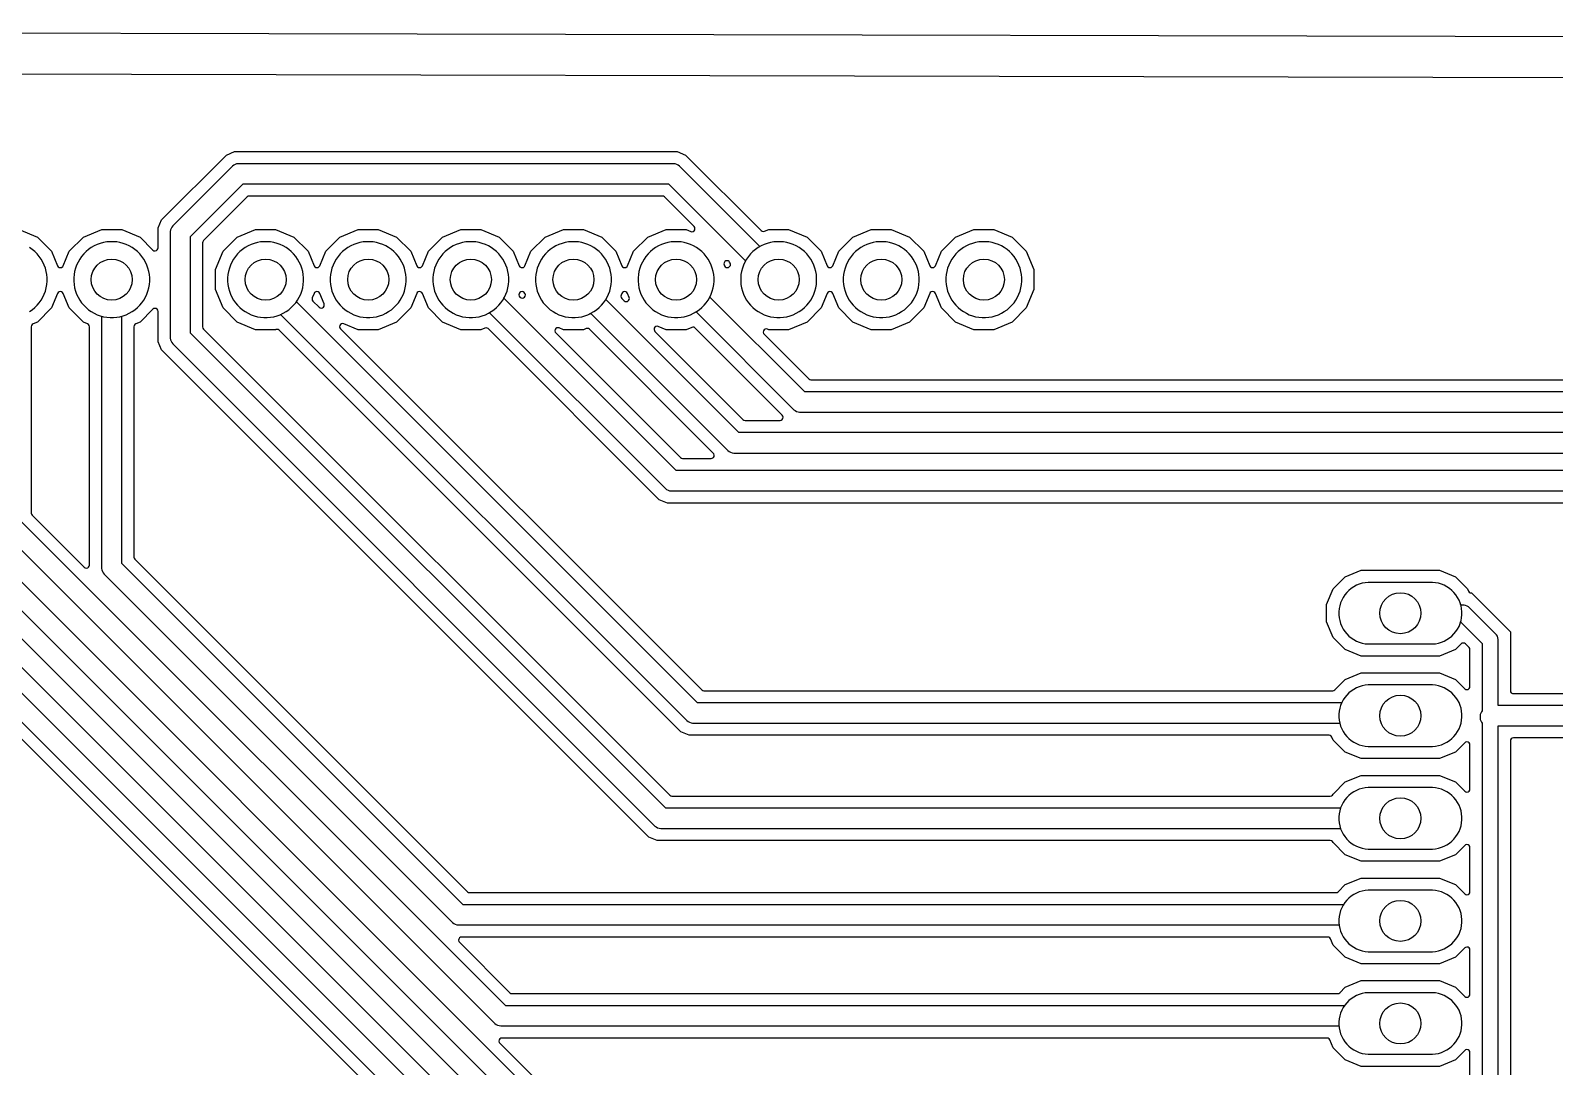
# Model space of a CAD drawing. Header units: millimetres. Extents: x 5.1 to 93.4, y 8.6 to 68.4.
# Drawn here: x 36.09 to 73.82, y 42.74 to 68.4 of the extents above; entities that cross this region are included whole.
import ezdxf

# ---------------------------------------------------------------- set-up
doc = ezdxf.new("R2010")
doc.units = ezdxf.units.MM

msp = doc.modelspace()

# ---------------------------------------------------------------- linework, layer by layer
at = {"layer": '16_copper'}
for points in [[(92.121, 9.614), (92.146, 9.632), (92.162, 9.657), (92.168, 9.684), (92.36, 67.11), (92.354, 67.14), (92.337, 67.165), (92.312, 67.181), (92.284, 67.186), (6.369, 67.382), (6.339, 67.376), (6.314, 67.358), (6.298, 67.333), (6.292, 67.306), (6.1, 9.88), (6.106, 9.85), (6.123, 9.825), (6.148, 9.809), (6.176, 9.804), (92.091, 9.608)], [(41.191, 65.094), (41.154, 65.082), (41.119, 65.064), (41.087, 65.041), (39.609, 63.563), (39.586, 63.531), (39.568, 63.496), (39.556, 63.459), (39.55, 63.42), (39.55, 60.78), (39.556, 60.741), (39.568, 60.704), (39.586, 60.669), (39.609, 60.637), (51.547, 48.699), (51.579, 48.676), (51.614, 48.658), (51.651, 48.646), (51.69, 48.64), (68.518, 48.64), (68.52, 48.633), (68.548, 48.564), (68.584, 48.498), (68.625, 48.436), (68.673, 48.378), (68.726, 48.325), (68.784, 48.277), (68.846, 48.236), (68.912, 48.2), (68.981, 48.172), (69.053, 48.15), (69.126, 48.135), (69.201, 48.128), (70.799, 48.128), (70.874, 48.135), (70.947, 48.15), (71.019, 48.172), (71.088, 48.2), (71.154, 48.236), (71.216, 48.277), (71.274, 48.325), (71.327, 48.378), (71.375, 48.436), (71.416, 48.498), (71.452, 48.564), (71.48, 48.633), (71.502, 48.705), (71.517, 48.778), (71.524, 48.853), (71.524, 48.927), (71.517, 49.002), (71.502, 49.075), (71.48, 49.147), (71.452, 49.216), (71.416, 49.282), (71.375, 49.344), (71.327, 49.402), (71.274, 49.455), (71.216, 49.503), (71.154, 49.544), (71.088, 49.58), (71.019, 49.608), (70.947, 49.63), (70.874, 49.645), (70.799, 49.652), (69.201, 49.652), (69.126, 49.645), (69.053, 49.63), (68.981, 49.608), (68.912, 49.58), (68.846, 49.544), (68.784, 49.503), (68.726, 49.455), (68.673, 49.402), (68.625, 49.344), (68.584, 49.282), (68.548, 49.216), (68.52, 49.147), (68.518, 49.14), (51.814, 49.14), (40.05, 60.904), (40.05, 63.296), (41.354, 64.6), (51.886, 64.6), (53.793, 62.694), (53.776, 62.664), (53.741, 62.59), (53.713, 62.513), (53.692, 62.434), (53.677, 62.353), (53.67, 62.271), (53.67, 62.189), (53.677, 62.107), (53.692, 62.026), (53.713, 61.947), (53.741, 61.87), (53.776, 61.796), (53.817, 61.725), (53.864, 61.657), (53.916, 61.594), (53.974, 61.536), (54.037, 61.484), (54.105, 61.437), (54.176, 61.396), (54.25, 61.361), (54.327, 61.333), (54.406, 61.312), (54.487, 61.297), (54.569, 61.29), (54.651, 61.29), (54.733, 61.297), (54.814, 61.312), (54.893, 61.333), (54.97, 61.361), (55.044, 61.396), (55.115, 61.437), (55.183, 61.484), (55.246, 61.536), (55.304, 61.594), (55.356, 61.657), (55.403, 61.725), (55.444, 61.796), (55.479, 61.87), (55.507, 61.947), (55.528, 62.026), (55.543, 62.107), (55.55, 62.189), (55.55, 62.271), (55.543, 62.353), (55.528, 62.434), (55.507, 62.513), (55.479, 62.59), (55.444, 62.664), (55.403, 62.735), (55.356, 62.803), (55.304, 62.866), (55.246, 62.924), (55.183, 62.976), (55.115, 63.023), (55.044, 63.064), (54.97, 63.099), (54.893, 63.127), (54.814, 63.148), (54.733, 63.163), (54.651, 63.17), (54.569, 63.17), (54.487, 63.163), (54.406, 63.148), (54.327, 63.127), (54.25, 63.099), (54.176, 63.064), (54.146, 63.047), (52.153, 65.041), (52.121, 65.064), (52.086, 65.082), (52.049, 65.094), (52.01, 65.1), (41.23, 65.1)], [(68.295, 49.446), (68.32, 49.463), (68.336, 49.487), (68.338, 49.492), (68.636, 49.79), (69.027, 49.952), (70.973, 49.952), (71.364, 49.79), (71.594, 49.56), (71.619, 49.543), (71.649, 49.538), (71.679, 49.544), (71.703, 49.562), (71.719, 49.588), (71.724, 49.614), (71.724, 50.706), (71.718, 50.736), (71.701, 50.761), (71.675, 50.777), (71.645, 50.782), (71.616, 50.775), (71.594, 50.76), (71.364, 50.53), (70.973, 50.368), (69.027, 50.368), (68.636, 50.53), (68.338, 50.828), (68.307, 50.903), (68.29, 50.928), (68.264, 50.945), (68.236, 50.95), (52.391, 50.95), (52.188, 51.034), (42.246, 60.976), (42.221, 60.993), (42.191, 60.999), (42.163, 60.993), (42.157, 60.99), (41.663, 60.99), (41.208, 61.179), (40.859, 61.528), (40.67, 61.983), (40.67, 62.477), (40.859, 62.932), (41.208, 63.281), (41.663, 63.47), (42.157, 63.47), (42.612, 63.281), (42.961, 62.932), (43.11, 62.574), (43.127, 62.549), (43.152, 62.532), (43.182, 62.527), (43.211, 62.533), (43.236, 62.551), (43.25, 62.574), (43.399, 62.932), (43.748, 63.281), (44.203, 63.47), (44.697, 63.47), (45.152, 63.281), (45.501, 62.932), (45.65, 62.574), (45.667, 62.549), (45.692, 62.532), (45.722, 62.527), (45.751, 62.533), (45.776, 62.551), (45.79, 62.574), (45.939, 62.932), (46.288, 63.281), (46.743, 63.47), (47.237, 63.47), (47.692, 63.281), (48.041, 62.932), (48.19, 62.574), (48.207, 62.549), (48.232, 62.532), (48.262, 62.527), (48.291, 62.533), (48.316, 62.551), (48.33, 62.574), (48.479, 62.932), (48.828, 63.281), (49.283, 63.47), (49.777, 63.47), (50.232, 63.281), (50.581, 62.932), (50.73, 62.574), (50.747, 62.549), (50.772, 62.532), (50.802, 62.527), (50.831, 62.533), (50.856, 62.551), (50.87, 62.574), (51.019, 62.932), (51.368, 63.281), (51.823, 63.47), (52.317, 63.47), (52.433, 63.421), (52.463, 63.416), (52.493, 63.422), (52.518, 63.439), (52.534, 63.465), (52.539, 63.495), (52.532, 63.524), (52.517, 63.546), (51.785, 64.278), (51.759, 64.294), (51.731, 64.3), (41.509, 64.3), (41.48, 64.294), (41.455, 64.278), (40.372, 63.195), (40.356, 63.169), (40.35, 63.141), (40.35, 61.059), (40.356, 61.03), (40.372, 61.005), (51.915, 49.462), (51.941, 49.446), (51.969, 49.44), (68.265, 49.44)], [(46.569, 46.286), (46.604, 46.268), (46.641, 46.256), (46.68, 46.25), (68.482, 46.25), (68.483, 46.238), (68.498, 46.165), (68.52, 46.093), (68.548, 46.024), (68.584, 45.958), (68.625, 45.896), (68.673, 45.838), (68.726, 45.785), (68.784, 45.737), (68.846, 45.696), (68.912, 45.66), (68.981, 45.632), (69.053, 45.61), (69.126, 45.595), (69.201, 45.588), (70.799, 45.588), (70.874, 45.595), (70.947, 45.61), (71.019, 45.632), (71.088, 45.66), (71.154, 45.696), (71.216, 45.737), (71.274, 45.785), (71.327, 45.838), (71.375, 45.896), (71.416, 45.958), (71.452, 46.024), (71.48, 46.093), (71.502, 46.165), (71.517, 46.238), (71.524, 46.313), (71.524, 46.387), (71.517, 46.462), (71.502, 46.535), (71.48, 46.607), (71.452, 46.676), (71.416, 46.742), (71.375, 46.804), (71.327, 46.862), (71.274, 46.915), (71.216, 46.963), (71.154, 47.004), (71.088, 47.04), (71.019, 47.068), (70.947, 47.09), (70.874, 47.105), (70.799, 47.112), (69.201, 47.112), (69.126, 47.105), (69.053, 47.09), (68.981, 47.068), (68.912, 47.04), (68.846, 47.004), (68.784, 46.963), (68.726, 46.915), (68.673, 46.862), (68.625, 46.804), (68.589, 46.75), (46.804, 46.75), (38.35, 55.204), (38.35, 61.324), (38.383, 61.333), (38.46, 61.361), (38.534, 61.396), (38.605, 61.437), (38.673, 61.484), (38.736, 61.536), (38.794, 61.594), (38.846, 61.657), (38.893, 61.725), (38.934, 61.796), (38.969, 61.87), (38.997, 61.947), (39.018, 62.026), (39.033, 62.107), (39.04, 62.189), (39.04, 62.271), (39.033, 62.353), (39.018, 62.434), (38.997, 62.513), (38.969, 62.59), (38.934, 62.664), (38.893, 62.735), (38.846, 62.803), (38.794, 62.866), (38.736, 62.924), (38.673, 62.976), (38.605, 63.023), (38.534, 63.064), (38.46, 63.099), (38.383, 63.127), (38.304, 63.148), (38.223, 63.163), (38.141, 63.17), (38.059, 63.17), (37.977, 63.163), (37.896, 63.148), (37.817, 63.127), (37.74, 63.099), (37.666, 63.064), (37.595, 63.023), (37.527, 62.976), (37.464, 62.924), (37.406, 62.866), (37.354, 62.803), (37.307, 62.735), (37.266, 62.664), (37.231, 62.59), (37.203, 62.513), (37.182, 62.434), (37.167, 62.353), (37.16, 62.271), (37.16, 62.189), (37.167, 62.107), (37.182, 62.026), (37.203, 61.947), (37.231, 61.87), (37.266, 61.796), (37.307, 61.725), (37.354, 61.657), (37.406, 61.594), (37.464, 61.536), (37.527, 61.484), (37.595, 61.437), (37.666, 61.396), (37.74, 61.361), (37.817, 61.333), (37.85, 61.324), (37.85, 55.08), (37.856, 55.041), (37.868, 55.004), (37.886, 54.969), (37.909, 54.937), (46.537, 46.309)], [(68.498, 51.245), (68.52, 51.173), (68.548, 51.104), (68.584, 51.038), (68.625, 50.976), (68.673, 50.918), (68.726, 50.865), (68.784, 50.817), (68.846, 50.776), (68.912, 50.74), (68.981, 50.712), (69.053, 50.69), (69.126, 50.675), (69.201, 50.668), (70.799, 50.668), (70.874, 50.675), (70.947, 50.69), (71.019, 50.712), (71.088, 50.74), (71.154, 50.776), (71.216, 50.817), (71.274, 50.865), (71.327, 50.918), (71.375, 50.976), (71.416, 51.038), (71.452, 51.104), (71.48, 51.173), (71.502, 51.245), (71.517, 51.318), (71.524, 51.393), (71.524, 51.467), (71.517, 51.542), (71.502, 51.615), (71.48, 51.687), (71.452, 51.756), (71.416, 51.822), (71.375, 51.884), (71.327, 51.942), (71.274, 51.995), (71.216, 52.043), (71.154, 52.084), (71.088, 52.12), (71.019, 52.148), (70.947, 52.17), (70.874, 52.185), (70.799, 52.192), (69.201, 52.192), (69.126, 52.185), (69.053, 52.17), (68.981, 52.148), (68.912, 52.12), (68.846, 52.084), (68.784, 52.043), (68.726, 51.995), (68.673, 51.942), (68.625, 51.884), (68.584, 51.822), (68.548, 51.756), (68.546, 51.75), (52.604, 51.75), (42.673, 61.681), (42.703, 61.725), (42.744, 61.796), (42.779, 61.87), (42.807, 61.947), (42.828, 62.026), (42.843, 62.107), (42.85, 62.189), (42.85, 62.271), (42.843, 62.353), (42.828, 62.434), (42.807, 62.513), (42.779, 62.59), (42.744, 62.664), (42.703, 62.735), (42.656, 62.803), (42.604, 62.866), (42.546, 62.924), (42.483, 62.976), (42.415, 63.023), (42.344, 63.064), (42.27, 63.099), (42.193, 63.127), (42.114, 63.148), (42.033, 63.163), (41.951, 63.17), (41.869, 63.17), (41.787, 63.163), (41.706, 63.148), (41.627, 63.127), (41.55, 63.099), (41.476, 63.064), (41.405, 63.023), (41.337, 62.976), (41.274, 62.924), (41.216, 62.866), (41.164, 62.803), (41.117, 62.735), (41.076, 62.664), (41.041, 62.59), (41.013, 62.513), (40.992, 62.434), (40.977, 62.353), (40.97, 62.271), (40.97, 62.189), (40.977, 62.107), (40.992, 62.026), (41.013, 61.947), (41.041, 61.87), (41.076, 61.796), (41.117, 61.725), (41.164, 61.657), (41.216, 61.594), (41.274, 61.536), (41.337, 61.484), (41.405, 61.437), (41.476, 61.396), (41.55, 61.361), (41.627, 61.333), (41.706, 61.312), (41.787, 61.297), (41.869, 61.29), (41.951, 61.29), (42.033, 61.297), (42.114, 61.312), (42.193, 61.333), (42.27, 61.361), (42.281, 61.366), (52.337, 51.309), (52.369, 51.286), (52.404, 51.268), (52.441, 51.256), (52.48, 51.25), (68.497, 51.25)], [(44.573, 61.297), (44.654, 61.312), (44.733, 61.333), (44.81, 61.361), (44.884, 61.396), (44.955, 61.437), (45.023, 61.484), (45.086, 61.536), (45.144, 61.594), (45.196, 61.657), (45.243, 61.725), (45.284, 61.796), (45.319, 61.87), (45.347, 61.947), (45.368, 62.026), (45.383, 62.107), (45.39, 62.189), (45.39, 62.271), (45.383, 62.353), (45.368, 62.434), (45.347, 62.513), (45.319, 62.59), (45.284, 62.664), (45.243, 62.735), (45.196, 62.803), (45.144, 62.866), (45.086, 62.924), (45.023, 62.976), (44.955, 63.023), (44.884, 63.064), (44.81, 63.099), (44.733, 63.127), (44.654, 63.148), (44.573, 63.163), (44.491, 63.17), (44.409, 63.17), (44.327, 63.163), (44.246, 63.148), (44.167, 63.127), (44.09, 63.099), (44.016, 63.064), (43.945, 63.023), (43.877, 62.976), (43.814, 62.924), (43.756, 62.866), (43.704, 62.803), (43.657, 62.735), (43.616, 62.664), (43.581, 62.59), (43.553, 62.513), (43.532, 62.434), (43.517, 62.353), (43.51, 62.271), (43.51, 62.189), (43.517, 62.107), (43.532, 62.026), (43.553, 61.947), (43.581, 61.87), (43.616, 61.796), (43.657, 61.725), (43.704, 61.657), (43.756, 61.594), (43.814, 61.536), (43.877, 61.484), (43.945, 61.437), (44.016, 61.396), (44.09, 61.361), (44.167, 61.333), (44.246, 61.312), (44.327, 61.297), (44.409, 61.29), (44.491, 61.29)], [(57.273, 61.297), (57.354, 61.312), (57.433, 61.333), (57.51, 61.361), (57.584, 61.396), (57.655, 61.437), (57.723, 61.484), (57.786, 61.536), (57.844, 61.594), (57.896, 61.657), (57.943, 61.725), (57.984, 61.796), (58.019, 61.87), (58.047, 61.947), (58.068, 62.026), (58.083, 62.107), (58.09, 62.189), (58.09, 62.271), (58.083, 62.353), (58.068, 62.434), (58.047, 62.513), (58.019, 62.59), (57.984, 62.664), (57.943, 62.735), (57.896, 62.803), (57.844, 62.866), (57.786, 62.924), (57.723, 62.976), (57.655, 63.023), (57.584, 63.064), (57.51, 63.099), (57.433, 63.127), (57.354, 63.148), (57.273, 63.163), (57.191, 63.17), (57.109, 63.17), (57.027, 63.163), (56.946, 63.148), (56.867, 63.127), (56.79, 63.099), (56.716, 63.064), (56.645, 63.023), (56.577, 62.976), (56.514, 62.924), (56.456, 62.866), (56.404, 62.803), (56.357, 62.735), (56.316, 62.664), (56.281, 62.59), (56.253, 62.513), (56.232, 62.434), (56.217, 62.353), (56.21, 62.271), (56.21, 62.189), (56.217, 62.107), (56.232, 62.026), (56.253, 61.947), (56.281, 61.87), (56.316, 61.796), (56.357, 61.725), (56.404, 61.657), (56.456, 61.594), (56.514, 61.536), (56.577, 61.484), (56.645, 61.437), (56.716, 61.396), (56.79, 61.361), (56.867, 61.333), (56.946, 61.312), (57.027, 61.297), (57.109, 61.29), (57.191, 61.29)], [(59.813, 61.297), (59.894, 61.312), (59.973, 61.333), (60.05, 61.361), (60.124, 61.396), (60.195, 61.437), (60.263, 61.484), (60.326, 61.536), (60.384, 61.594), (60.436, 61.657), (60.483, 61.725), (60.524, 61.796), (60.559, 61.87), (60.587, 61.947), (60.608, 62.026), (60.623, 62.107), (60.63, 62.189), (60.63, 62.271), (60.623, 62.353), (60.608, 62.434), (60.587, 62.513), (60.559, 62.59), (60.524, 62.664), (60.483, 62.735), (60.436, 62.803), (60.384, 62.866), (60.326, 62.924), (60.263, 62.976), (60.195, 63.023), (60.124, 63.064), (60.05, 63.099), (59.973, 63.127), (59.894, 63.148), (59.813, 63.163), (59.731, 63.17), (59.649, 63.17), (59.567, 63.163), (59.486, 63.148), (59.407, 63.127), (59.33, 63.099), (59.256, 63.064), (59.185, 63.023), (59.117, 62.976), (59.054, 62.924), (58.996, 62.866), (58.944, 62.803), (58.897, 62.735), (58.856, 62.664), (58.821, 62.59), (58.793, 62.513), (58.772, 62.434), (58.757, 62.353), (58.75, 62.271), (58.75, 62.189), (58.757, 62.107), (58.772, 62.026), (58.793, 61.947), (58.821, 61.87), (58.856, 61.796), (58.897, 61.725), (58.944, 61.657), (58.996, 61.594), (59.054, 61.536), (59.117, 61.484), (59.185, 61.437), (59.256, 61.396), (59.33, 61.361), (59.407, 61.333), (59.486, 61.312), (59.567, 61.297), (59.649, 61.29), (59.731, 61.29)], [(53.371, 62.533), (53.396, 62.551), (53.41, 62.574), (53.414, 62.582), (53.42, 62.612), (53.413, 62.641), (53.397, 62.665), (53.386, 62.677), (53.36, 62.693), (53.331, 62.699), (53.301, 62.692), (53.276, 62.675), (53.26, 62.649), (53.256, 62.619), (53.261, 62.593), (53.27, 62.574), (53.287, 62.549), (53.312, 62.532), (53.342, 62.527)], [(37.505, 55.092), (37.529, 55.11), (37.545, 55.135), (37.55, 55.162), (37.55, 61.065), (37.544, 61.095), (37.527, 61.12), (37.503, 61.135), (37.398, 61.179), (37.049, 61.528), (36.9, 61.886), (36.883, 61.911), (36.858, 61.928), (36.828, 61.933), (36.799, 61.927), (36.774, 61.909), (36.76, 61.886), (36.611, 61.528), (36.262, 61.179), (36.157, 61.135), (36.132, 61.118), (36.115, 61.093), (36.11, 61.065), (36.11, 56.449), (36.116, 56.42), (36.132, 56.395), (37.42, 55.108), (37.445, 55.091), (37.475, 55.086)], [(43.318, 61.529), (43.343, 61.546), (43.359, 61.572), (43.363, 61.602), (43.358, 61.628), (43.25, 61.886), (43.233, 61.911), (43.208, 61.928), (43.178, 61.933), (43.149, 61.927), (43.124, 61.909), (43.11, 61.886), (43.065, 61.779), (43.059, 61.749), (43.066, 61.72), (43.082, 61.696), (43.233, 61.544), (43.259, 61.528), (43.288, 61.522)], [(48.295, 61.777), (48.32, 61.795), (48.336, 61.821), (48.34, 61.851), (48.335, 61.876), (48.33, 61.886), (48.313, 61.911), (48.288, 61.928), (48.258, 61.933), (48.229, 61.927), (48.204, 61.909), (48.19, 61.886), (48.188, 61.882), (48.182, 61.852), (48.188, 61.823), (48.204, 61.799), (48.21, 61.793), (48.236, 61.776), (48.265, 61.771)], [(50.87, 61.692), (50.895, 61.71), (50.911, 61.735), (50.916, 61.765), (50.91, 61.791), (50.87, 61.886), (50.853, 61.911), (50.828, 61.928), (50.798, 61.933), (50.769, 61.927), (50.744, 61.909), (50.73, 61.886), (50.713, 61.847), (50.707, 61.817), (50.714, 61.787), (50.73, 61.764), (50.786, 61.708), (50.811, 61.691), (50.841, 61.685)], [(71.679, 47.004), (71.703, 47.022), (71.719, 47.048), (71.724, 47.074), (71.724, 48.166), (71.718, 48.196), (71.701, 48.221), (71.675, 48.237), (71.645, 48.242), (71.616, 48.235), (71.594, 48.22), (71.364, 47.99), (70.973, 47.828), (69.027, 47.828), (68.636, 47.99), (68.338, 48.288), (68.336, 48.293), (68.319, 48.318), (68.293, 48.335), (68.265, 48.34), (51.601, 48.34), (51.398, 48.424), (39.334, 60.488), (39.25, 60.691), (39.25, 61.443), (39.244, 61.472), (39.227, 61.497), (39.201, 61.514), (39.171, 61.519), (39.142, 61.512), (39.12, 61.497), (38.802, 61.179), (38.697, 61.135), (38.672, 61.118), (38.655, 61.093), (38.65, 61.065), (38.65, 55.359), (38.656, 55.33), (38.672, 55.305), (46.905, 47.072), (46.931, 47.056), (46.959, 47.05), (68.405, 47.05), (68.434, 47.056), (68.458, 47.072), (68.636, 47.25), (69.027, 47.412), (70.973, 47.412), (71.364, 47.25), (71.594, 47.02), (71.619, 47.003), (71.649, 46.998)], [(52.968, 57.81), (52.993, 57.827), (53.01, 57.853), (53.015, 57.883), (53.008, 57.912), (52.992, 57.934), (49.926, 61.001), (49.9, 61.018), (49.87, 61.023), (49.843, 61.017), (49.777, 60.99), (49.283, 60.99), (49.176, 61.035), (49.146, 61.04), (49.117, 61.034), (49.092, 61.017), (49.076, 60.991), (49.071, 60.961), (49.078, 60.932), (49.093, 60.91), (52.177, 57.826), (52.202, 57.81), (52.231, 57.804), (52.939, 57.804)], [(54.674, 58.75), (54.699, 58.767), (54.715, 58.793), (54.72, 58.823), (54.713, 58.852), (54.698, 58.874), (52.54, 61.032), (52.515, 61.049), (52.485, 61.054), (52.457, 61.048), (52.317, 60.99), (51.823, 60.99), (51.631, 61.07), (51.601, 61.076), (51.571, 61.069), (51.547, 61.052), (51.53, 61.026), (51.526, 60.997), (51.533, 60.967), (51.548, 60.946), (53.727, 58.767), (53.752, 58.75), (53.781, 58.744), (54.644, 58.744)], [(71.679, 44.464), (71.703, 44.482), (71.719, 44.508), (71.724, 44.534), (71.724, 45.626), (71.718, 45.656), (71.701, 45.681), (71.675, 45.697), (71.645, 45.702), (71.616, 45.695), (71.594, 45.68), (71.364, 45.45), (70.973, 45.288), (69.027, 45.288), (68.636, 45.45), (68.338, 45.748), (68.274, 45.903), (68.257, 45.928), (68.231, 45.945), (68.203, 45.95), (46.762, 45.95), (46.732, 45.944), (46.707, 45.927), (46.691, 45.901), (46.686, 45.871), (46.693, 45.842), (46.708, 45.82), (47.955, 44.572), (47.981, 44.556), (48.009, 44.55), (68.445, 44.55), (68.474, 44.556), (68.498, 44.572), (68.636, 44.71), (69.027, 44.872), (70.973, 44.872), (71.364, 44.71), (71.594, 44.48), (71.619, 44.463), (71.649, 44.458)]]:
    msp.add_lwpolyline(points, close=True, dxfattribs=at)
for points in [[(35.807, 63.47), (36.262, 63.281), (36.611, 62.932), (36.76, 62.574), (36.777, 62.549), (36.802, 62.532), (36.832, 62.527), (36.861, 62.533), (36.886, 62.551), (36.9, 62.574), (37.049, 62.932), (37.398, 63.281), (37.853, 63.47), (38.347, 63.47), (38.802, 63.281), (39.12, 62.963), (39.145, 62.947), (39.175, 62.941), (39.205, 62.948), (39.229, 62.965), (39.245, 62.991), (39.25, 63.017), (39.25, 63.509), (39.334, 63.712), (40.938, 65.316), (41.141, 65.4), (52.099, 65.4), (52.302, 65.316), (54.175, 63.443), (54.2, 63.426), (54.23, 63.42), (54.258, 63.426), (54.363, 63.47), (54.857, 63.47), (55.312, 63.281), (55.661, 62.932), (55.81, 62.574), (55.827, 62.549), (55.852, 62.532), (55.882, 62.527), (55.911, 62.533), (55.936, 62.551), (55.95, 62.574), (56.099, 62.932), (56.448, 63.281), (56.903, 63.47), (57.397, 63.47), (57.852, 63.281), (58.201, 62.932), (58.35, 62.574), (58.367, 62.549), (58.392, 62.532), (58.422, 62.527), (58.451, 62.533), (58.476, 62.551), (58.49, 62.574), (58.639, 62.932), (58.988, 63.281), (59.443, 63.47), (59.937, 63.47), (60.392, 63.281), (60.741, 62.932), (60.93, 62.477), (60.93, 61.983), (60.741, 61.528), (60.392, 61.179), (59.937, 60.99), (59.443, 60.99), (58.988, 61.179), (58.639, 61.528), (58.49, 61.886), (58.473, 61.911), (58.448, 61.928), (58.418, 61.933), (58.389, 61.927), (58.364, 61.909), (58.35, 61.886), (58.201, 61.528), (57.852, 61.179), (57.397, 60.99), (56.903, 60.99), (56.448, 61.179), (56.099, 61.528), (55.95, 61.886), (55.933, 61.911), (55.908, 61.928), (55.878, 61.933), (55.849, 61.927), (55.824, 61.909), (55.81, 61.886), (55.661, 61.528), (55.312, 61.179), (54.857, 60.99), (54.363, 60.99), (54.332, 61.003), (54.302, 61.009), (54.272, 61.003), (54.248, 60.985), (54.231, 60.96), (54.227, 60.93), (54.234, 60.9), (54.249, 60.879), (55.355, 59.772), (55.381, 59.756), (55.409, 59.75), (87.559, 59.75)], [(36.065, 61.437), (36.133, 61.484), (36.196, 61.536), (36.254, 61.594), (36.306, 61.657), (36.353, 61.725), (36.394, 61.796), (36.429, 61.87), (36.457, 61.947), (36.478, 62.026), (36.493, 62.107), (36.5, 62.189), (36.5, 62.271), (36.493, 62.353), (36.478, 62.434), (36.457, 62.513), (36.429, 62.59), (36.394, 62.664), (36.353, 62.735), (36.306, 62.803), (36.254, 62.866), (36.196, 62.924), (36.133, 62.976), (36.065, 63.023)], [(86.27, 57.504), (52.075, 57.504), (47.809, 61.77), (47.824, 61.796), (47.859, 61.87), (47.887, 61.947), (47.908, 62.026), (47.923, 62.107), (47.93, 62.189), (47.93, 62.271), (47.923, 62.353), (47.908, 62.434), (47.887, 62.513), (47.859, 62.59), (47.824, 62.664), (47.783, 62.735), (47.736, 62.803), (47.684, 62.866), (47.626, 62.924), (47.563, 62.976), (47.495, 63.023), (47.424, 63.064), (47.35, 63.099), (47.273, 63.127), (47.194, 63.148), (47.113, 63.163), (47.031, 63.17), (46.949, 63.17), (46.867, 63.163), (46.786, 63.148), (46.707, 63.127), (46.63, 63.099), (46.556, 63.064), (46.485, 63.023), (46.417, 62.976), (46.354, 62.924), (46.296, 62.866), (46.244, 62.803), (46.197, 62.735), (46.156, 62.664), (46.121, 62.59), (46.093, 62.513), (46.072, 62.434), (46.057, 62.353), (46.05, 62.271), (46.05, 62.189), (46.057, 62.107), (46.072, 62.026), (46.093, 61.947), (46.121, 61.87), (46.156, 61.796), (46.197, 61.725), (46.244, 61.657), (46.296, 61.594), (46.354, 61.536), (46.417, 61.484), (46.485, 61.437), (46.556, 61.396), (46.63, 61.361), (46.707, 61.333), (46.786, 61.312), (46.867, 61.297), (46.949, 61.29), (47.031, 61.29), (47.113, 61.297), (47.194, 61.312), (47.273, 61.333), (47.35, 61.361), (47.424, 61.396), (47.45, 61.411), (51.805, 57.056), (51.837, 57.033), (51.872, 57.015), (51.911, 57.002), (51.95, 56.996), (86.15, 56.996)], [(86.98, 58.444), (53.625, 58.444), (50.331, 61.738), (50.364, 61.796), (50.399, 61.87), (50.427, 61.947), (50.448, 62.026), (50.463, 62.107), (50.47, 62.189), (50.47, 62.271), (50.463, 62.353), (50.448, 62.434), (50.427, 62.513), (50.399, 62.59), (50.364, 62.664), (50.323, 62.735), (50.276, 62.803), (50.224, 62.866), (50.166, 62.924), (50.103, 62.976), (50.035, 63.023), (49.964, 63.064), (49.89, 63.099), (49.813, 63.127), (49.734, 63.148), (49.653, 63.163), (49.571, 63.17), (49.489, 63.17), (49.407, 63.163), (49.326, 63.148), (49.247, 63.127), (49.17, 63.099), (49.096, 63.064), (49.025, 63.023), (48.957, 62.976), (48.894, 62.924), (48.836, 62.866), (48.784, 62.803), (48.737, 62.735), (48.696, 62.664), (48.661, 62.59), (48.633, 62.513), (48.612, 62.434), (48.597, 62.353), (48.59, 62.271), (48.59, 62.189), (48.597, 62.107), (48.612, 62.026), (48.633, 61.947), (48.661, 61.87), (48.696, 61.796), (48.737, 61.725), (48.784, 61.657), (48.836, 61.594), (48.894, 61.536), (48.957, 61.484), (49.025, 61.437), (49.096, 61.396), (49.17, 61.361), (49.247, 61.333), (49.326, 61.312), (49.407, 61.297), (49.489, 61.29), (49.571, 61.29), (49.653, 61.297), (49.734, 61.312), (49.813, 61.333), (49.89, 61.361), (49.958, 61.393), (53.354, 57.996), (53.387, 57.973), (53.422, 57.955), (53.46, 57.942), (53.5, 57.936), (86.86, 57.936)], [(87.47, 59.45), (55.254, 59.45), (52.906, 61.798), (52.939, 61.87), (52.967, 61.947), (52.988, 62.026), (53.003, 62.107), (53.01, 62.189), (53.01, 62.271), (53.003, 62.353), (52.988, 62.434), (52.967, 62.513), (52.939, 62.59), (52.904, 62.664), (52.863, 62.735), (52.816, 62.803), (52.764, 62.866), (52.706, 62.924), (52.643, 62.976), (52.575, 63.023), (52.504, 63.064), (52.43, 63.099), (52.353, 63.127), (52.274, 63.148), (52.193, 63.163), (52.111, 63.17), (52.029, 63.17), (51.947, 63.163), (51.866, 63.148), (51.787, 63.127), (51.71, 63.099), (51.636, 63.064), (51.565, 63.023), (51.497, 62.976), (51.434, 62.924), (51.376, 62.866), (51.324, 62.803), (51.277, 62.735), (51.236, 62.664), (51.201, 62.59), (51.173, 62.513), (51.152, 62.434), (51.137, 62.353), (51.13, 62.271), (51.13, 62.189), (51.137, 62.107), (51.152, 62.026), (51.173, 61.947), (51.201, 61.87), (51.236, 61.796), (51.277, 61.725), (51.324, 61.657), (51.376, 61.594), (51.434, 61.536), (51.497, 61.484), (51.565, 61.437), (51.636, 61.396), (51.71, 61.361), (51.787, 61.333), (51.866, 61.312), (51.947, 61.297), (52.029, 61.29), (52.111, 61.29), (52.193, 61.297), (52.274, 61.312), (52.353, 61.333), (52.43, 61.361), (52.504, 61.396), (52.566, 61.431), (54.987, 59.009), (55.019, 58.986), (55.054, 58.968), (55.091, 58.956), (55.13, 58.95), (87.346, 58.95)], [(85.995, 56.696), (51.86, 56.696), (51.656, 56.78), (47.421, 61.016), (47.396, 61.032), (47.366, 61.038), (47.338, 61.032), (47.237, 60.99), (46.743, 60.99), (46.288, 61.179), (45.939, 61.528), (45.79, 61.886), (45.773, 61.911), (45.748, 61.928), (45.718, 61.933), (45.689, 61.927), (45.664, 61.909), (45.65, 61.886), (45.501, 61.528), (45.152, 61.179), (44.697, 60.99), (44.203, 60.99), (43.848, 61.138), (43.818, 61.143), (43.788, 61.137), (43.763, 61.12), (43.747, 61.094), (43.742, 61.064), (43.749, 61.035), (43.764, 61.013), (52.705, 52.072), (52.731, 52.056), (52.759, 52.05), (68.325, 52.05), (68.354, 52.056), (68.378, 52.072), (68.636, 52.33), (69.027, 52.492), (70.973, 52.492), (71.364, 52.33), (71.594, 52.1), (71.619, 52.083), (71.649, 52.078), (71.679, 52.084), (71.703, 52.102), (71.719, 52.128), (71.724, 52.154), (71.724, 53.064), (71.718, 53.094), (71.702, 53.118), (71.611, 53.209), (71.585, 53.226), (71.556, 53.231), (71.526, 53.225), (71.503, 53.209), (71.364, 53.07), (70.973, 52.908), (69.027, 52.908), (68.636, 53.07), (68.338, 53.368), (68.176, 53.759), (68.176, 54.181), (68.338, 54.572), (68.636, 54.87), (69.027, 55.032), (70.973, 55.032), (71.364, 54.87), (71.662, 54.572), (71.685, 54.517), (71.702, 54.492), (71.727, 54.475), (71.755, 54.47), (71.764, 54.47), (72.724, 53.51), (72.724, 52.056), (72.73, 52.026), (72.747, 52.001), (72.773, 51.985), (72.8, 51.98), (83.505, 51.98)], [(51.104, 36.75), (28.19, 59.664)], [(23.476, 35.428), (68.314, 35.428), (68.344, 35.434), (68.369, 35.451), (68.385, 35.477), (68.39, 35.507), (68.383, 35.536), (68.368, 35.558), (68.338, 35.588), (68.207, 35.903), (68.19, 35.928), (68.165, 35.945), (68.137, 35.95), (50.891, 35.95), (50.688, 36.034), (27.474, 59.248)], [(27.749, 59.397), (50.837, 36.309)], [(30.289, 58.207), (49.687, 38.809)], [(49.954, 39.25), (30.73, 58.474)], [(49.354, 41.25), (33.25, 57.354)], [(32.809, 57.087), (49.087, 40.809)], [(35.369, 56.027), (47.587, 43.809), (47.619, 43.786), (47.654, 43.768), (47.691, 43.756), (47.73, 43.75), (68.478, 43.75), (68.483, 43.698), (68.498, 43.625), (68.52, 43.553), (68.548, 43.484), (68.584, 43.418), (68.625, 43.356), (68.673, 43.298), (68.726, 43.245), (68.784, 43.197), (68.846, 43.156), (68.912, 43.12), (68.981, 43.092), (69.053, 43.07), (69.126, 43.055), (69.201, 43.048), (70.799, 43.048), (70.874, 43.055), (70.947, 43.07), (71.019, 43.092), (71.088, 43.12), (71.154, 43.156), (71.216, 43.197), (71.274, 43.245), (71.327, 43.298), (71.375, 43.356), (71.416, 43.418), (71.452, 43.484), (71.48, 43.553), (71.502, 43.625), (71.517, 43.698), (71.524, 43.773), (71.524, 43.847), (71.517, 43.922), (71.502, 43.995), (71.48, 44.067), (71.452, 44.136), (71.416, 44.202), (71.375, 44.264), (71.327, 44.322), (71.274, 44.375), (71.216, 44.423), (71.154, 44.464), (71.088, 44.5), (71.019, 44.528), (70.947, 44.55), (70.874, 44.565), (70.799, 44.572), (69.201, 44.572), (69.126, 44.565), (69.053, 44.55), (68.981, 44.528), (68.912, 44.5), (68.846, 44.464), (68.784, 44.423), (68.726, 44.375), (68.673, 44.322), (68.625, 44.264), (68.616, 44.25), (47.854, 44.25), (35.81, 56.294)], [(83.758, 51.68), (72.424, 51.68), (72.424, 53.322), (72.416, 53.361), (72.401, 53.397), (72.379, 53.43), (71.684, 54.125), (71.651, 54.147), (71.615, 54.162), (71.576, 54.17), (71.498, 54.17), (71.48, 54.227), (71.452, 54.296), (71.416, 54.362), (71.375, 54.424), (71.327, 54.482), (71.274, 54.535), (71.216, 54.583), (71.154, 54.624), (71.088, 54.66), (71.019, 54.688), (70.947, 54.71), (70.874, 54.725), (70.799, 54.732), (69.201, 54.732), (69.126, 54.725), (69.053, 54.71), (68.981, 54.688), (68.912, 54.66), (68.846, 54.624), (68.784, 54.583), (68.726, 54.535), (68.673, 54.482), (68.625, 54.424), (68.584, 54.362), (68.548, 54.296), (68.52, 54.227), (68.498, 54.155), (68.483, 54.082), (68.476, 54.007), (68.476, 53.933), (68.483, 53.858), (68.498, 53.785), (68.52, 53.713), (68.548, 53.644), (68.584, 53.578), (68.625, 53.516), (68.673, 53.458), (68.726, 53.405), (68.784, 53.357), (68.846, 53.316), (68.912, 53.28), (68.981, 53.252), (69.053, 53.23), (69.126, 53.215), (69.201, 53.208), (70.799, 53.208), (70.874, 53.215), (70.947, 53.23), (71.019, 53.252), (71.088, 53.28), (71.154, 53.316), (71.216, 53.357), (71.274, 53.405), (71.327, 53.458), (71.375, 53.516), (71.416, 53.578), (71.452, 53.644), (71.48, 53.713), (71.492, 53.752), (72.024, 53.22), (72.024, 51.55), (72.01, 51.531), (71.992, 51.496), (71.98, 51.459), (71.974, 51.42), (71.974, 51.38), (71.98, 51.341), (71.992, 51.304), (72.01, 51.269), (72.024, 51.25), (72.024, 35.95)], [(23.1, 34.728), (71.304, 34.728), (71.343, 34.736), (71.379, 34.751), (71.412, 34.773), (72.379, 35.74), (72.401, 35.773), (72.416, 35.809), (72.424, 35.848), (72.424, 51.18), (83.758, 51.18)], [(83.505, 50.88), (72.8, 50.88), (72.77, 50.874), (72.745, 50.857), (72.729, 50.831), (72.724, 50.804), (72.724, 35.66), (71.543, 34.479), (71.526, 34.454), (71.52, 34.424), (71.527, 34.394), (71.543, 34.371), (71.662, 34.252), (71.824, 33.861), (71.824, 33.485), (71.83, 33.456), (71.846, 33.431), (73.566, 31.712), (73.65, 31.509), (73.65, 24.491)], [(71.724, 41.994), (71.724, 43.086), (71.718, 43.116), (71.701, 43.141), (71.675, 43.157), (71.645, 43.162), (71.616, 43.155), (71.594, 43.14), (71.364, 42.91), (70.973, 42.748), (69.027, 42.748), (68.636, 42.91), (68.338, 43.208), (68.257, 43.403), (68.24, 43.428), (68.215, 43.445), (68.187, 43.45), (47.762, 43.45), (47.732, 43.444), (47.707, 43.427), (47.691, 43.401), (47.686, 43.371), (47.693, 43.342), (47.708, 43.32), (49.455, 41.572)]]:
    msp.add_lwpolyline(points, dxfattribs=at)
at = {"layer": '1_copper'}
msp.add_lwpolyline([(36.065, 61.437), (36.133, 61.484), (36.196, 61.536), (36.254, 61.594), (36.306, 61.657), (36.353, 61.725), (36.394, 61.796), (36.429, 61.87), (36.457, 61.947), (36.478, 62.026), (36.493, 62.107), (36.5, 62.189), (36.5, 62.271), (36.493, 62.353), (36.478, 62.434), (36.457, 62.513), (36.429, 62.59), (36.394, 62.664), (36.353, 62.735), (36.306, 62.803), (36.254, 62.866), (36.196, 62.924), (36.133, 62.976), (36.065, 63.023)], dxfattribs=at)
for points in [[(38.223, 61.297), (38.304, 61.312), (38.383, 61.333), (38.46, 61.361), (38.534, 61.396), (38.605, 61.437), (38.673, 61.484), (38.736, 61.536), (38.794, 61.594), (38.846, 61.657), (38.893, 61.725), (38.934, 61.796), (38.969, 61.87), (38.997, 61.947), (39.018, 62.026), (39.033, 62.107), (39.04, 62.189), (39.04, 62.271), (39.033, 62.353), (39.018, 62.434), (38.997, 62.513), (38.969, 62.59), (38.934, 62.664), (38.893, 62.735), (38.846, 62.803), (38.794, 62.866), (38.736, 62.924), (38.673, 62.976), (38.605, 63.023), (38.534, 63.064), (38.46, 63.099), (38.383, 63.127), (38.304, 63.148), (38.223, 63.163), (38.141, 63.17), (38.059, 63.17), (37.977, 63.163), (37.896, 63.148), (37.817, 63.127), (37.74, 63.099), (37.666, 63.064), (37.595, 63.023), (37.527, 62.976), (37.464, 62.924), (37.406, 62.866), (37.354, 62.803), (37.307, 62.735), (37.266, 62.664), (37.231, 62.59), (37.203, 62.513), (37.182, 62.434), (37.167, 62.353), (37.16, 62.271), (37.16, 62.189), (37.167, 62.107), (37.182, 62.026), (37.203, 61.947), (37.231, 61.87), (37.266, 61.796), (37.307, 61.725), (37.354, 61.657), (37.406, 61.594), (37.464, 61.536), (37.527, 61.484), (37.595, 61.437), (37.666, 61.396), (37.74, 61.361), (37.817, 61.333), (37.896, 61.312), (37.977, 61.297), (38.059, 61.29), (38.141, 61.29)], [(42.033, 61.297), (42.114, 61.312), (42.193, 61.333), (42.27, 61.361), (42.344, 61.396), (42.415, 61.437), (42.483, 61.484), (42.546, 61.536), (42.604, 61.594), (42.656, 61.657), (42.703, 61.725), (42.744, 61.796), (42.779, 61.87), (42.807, 61.947), (42.828, 62.026), (42.843, 62.107), (42.85, 62.189), (42.85, 62.271), (42.843, 62.353), (42.828, 62.434), (42.807, 62.513), (42.779, 62.59), (42.744, 62.664), (42.703, 62.735), (42.656, 62.803), (42.604, 62.866), (42.546, 62.924), (42.483, 62.976), (42.415, 63.023), (42.344, 63.064), (42.27, 63.099), (42.193, 63.127), (42.114, 63.148), (42.033, 63.163), (41.951, 63.17), (41.869, 63.17), (41.787, 63.163), (41.706, 63.148), (41.627, 63.127), (41.55, 63.099), (41.476, 63.064), (41.405, 63.023), (41.337, 62.976), (41.274, 62.924), (41.216, 62.866), (41.164, 62.803), (41.117, 62.735), (41.076, 62.664), (41.041, 62.59), (41.013, 62.513), (40.992, 62.434), (40.977, 62.353), (40.97, 62.271), (40.97, 62.189), (40.977, 62.107), (40.992, 62.026), (41.013, 61.947), (41.041, 61.87), (41.076, 61.796), (41.117, 61.725), (41.164, 61.657), (41.216, 61.594), (41.274, 61.536), (41.337, 61.484), (41.405, 61.437), (41.476, 61.396), (41.55, 61.361), (41.627, 61.333), (41.706, 61.312), (41.787, 61.297), (41.869, 61.29), (41.951, 61.29)], [(44.573, 61.297), (44.654, 61.312), (44.733, 61.333), (44.81, 61.361), (44.884, 61.396), (44.955, 61.437), (45.023, 61.484), (45.086, 61.536), (45.144, 61.594), (45.196, 61.657), (45.243, 61.725), (45.284, 61.796), (45.319, 61.87), (45.347, 61.947), (45.368, 62.026), (45.383, 62.107), (45.39, 62.189), (45.39, 62.271), (45.383, 62.353), (45.368, 62.434), (45.347, 62.513), (45.319, 62.59), (45.284, 62.664), (45.243, 62.735), (45.196, 62.803), (45.144, 62.866), (45.086, 62.924), (45.023, 62.976), (44.955, 63.023), (44.884, 63.064), (44.81, 63.099), (44.733, 63.127), (44.654, 63.148), (44.573, 63.163), (44.491, 63.17), (44.409, 63.17), (44.327, 63.163), (44.246, 63.148), (44.167, 63.127), (44.09, 63.099), (44.016, 63.064), (43.945, 63.023), (43.877, 62.976), (43.814, 62.924), (43.756, 62.866), (43.704, 62.803), (43.657, 62.735), (43.616, 62.664), (43.581, 62.59), (43.553, 62.513), (43.532, 62.434), (43.517, 62.353), (43.51, 62.271), (43.51, 62.189), (43.517, 62.107), (43.532, 62.026), (43.553, 61.947), (43.581, 61.87), (43.616, 61.796), (43.657, 61.725), (43.704, 61.657), (43.756, 61.594), (43.814, 61.536), (43.877, 61.484), (43.945, 61.437), (44.016, 61.396), (44.09, 61.361), (44.167, 61.333), (44.246, 61.312), (44.327, 61.297), (44.409, 61.29), (44.491, 61.29)], [(47.113, 61.297), (47.194, 61.312), (47.273, 61.333), (47.35, 61.361), (47.424, 61.396), (47.495, 61.437), (47.563, 61.484), (47.626, 61.536), (47.684, 61.594), (47.736, 61.657), (47.783, 61.725), (47.824, 61.796), (47.859, 61.87), (47.887, 61.947), (47.908, 62.026), (47.923, 62.107), (47.93, 62.189), (47.93, 62.271), (47.923, 62.353), (47.908, 62.434), (47.887, 62.513), (47.859, 62.59), (47.824, 62.664), (47.783, 62.735), (47.736, 62.803), (47.684, 62.866), (47.626, 62.924), (47.563, 62.976), (47.495, 63.023), (47.424, 63.064), (47.35, 63.099), (47.273, 63.127), (47.194, 63.148), (47.113, 63.163), (47.031, 63.17), (46.949, 63.17), (46.867, 63.163), (46.786, 63.148), (46.707, 63.127), (46.63, 63.099), (46.556, 63.064), (46.485, 63.023), (46.417, 62.976), (46.354, 62.924), (46.296, 62.866), (46.244, 62.803), (46.197, 62.735), (46.156, 62.664), (46.121, 62.59), (46.093, 62.513), (46.072, 62.434), (46.057, 62.353), (46.05, 62.271), (46.05, 62.189), (46.057, 62.107), (46.072, 62.026), (46.093, 61.947), (46.121, 61.87), (46.156, 61.796), (46.197, 61.725), (46.244, 61.657), (46.296, 61.594), (46.354, 61.536), (46.417, 61.484), (46.485, 61.437), (46.556, 61.396), (46.63, 61.361), (46.707, 61.333), (46.786, 61.312), (46.867, 61.297), (46.949, 61.29), (47.031, 61.29)], [(49.653, 61.297), (49.734, 61.312), (49.813, 61.333), (49.89, 61.361), (49.964, 61.396), (50.035, 61.437), (50.103, 61.484), (50.166, 61.536), (50.224, 61.594), (50.276, 61.657), (50.323, 61.725), (50.364, 61.796), (50.399, 61.87), (50.427, 61.947), (50.448, 62.026), (50.463, 62.107), (50.47, 62.189), (50.47, 62.271), (50.463, 62.353), (50.448, 62.434), (50.427, 62.513), (50.399, 62.59), (50.364, 62.664), (50.323, 62.735), (50.276, 62.803), (50.224, 62.866), (50.166, 62.924), (50.103, 62.976), (50.035, 63.023), (49.964, 63.064), (49.89, 63.099), (49.813, 63.127), (49.734, 63.148), (49.653, 63.163), (49.571, 63.17), (49.489, 63.17), (49.407, 63.163), (49.326, 63.148), (49.247, 63.127), (49.17, 63.099), (49.096, 63.064), (49.025, 63.023), (48.957, 62.976), (48.894, 62.924), (48.836, 62.866), (48.784, 62.803), (48.737, 62.735), (48.696, 62.664), (48.661, 62.59), (48.633, 62.513), (48.612, 62.434), (48.597, 62.353), (48.59, 62.271), (48.59, 62.189), (48.597, 62.107), (48.612, 62.026), (48.633, 61.947), (48.661, 61.87), (48.696, 61.796), (48.737, 61.725), (48.784, 61.657), (48.836, 61.594), (48.894, 61.536), (48.957, 61.484), (49.025, 61.437), (49.096, 61.396), (49.17, 61.361), (49.247, 61.333), (49.326, 61.312), (49.407, 61.297), (49.489, 61.29), (49.571, 61.29)], [(52.193, 61.297), (52.274, 61.312), (52.353, 61.333), (52.43, 61.361), (52.504, 61.396), (52.575, 61.437), (52.643, 61.484), (52.706, 61.536), (52.764, 61.594), (52.816, 61.657), (52.863, 61.725), (52.904, 61.796), (52.939, 61.87), (52.967, 61.947), (52.988, 62.026), (53.003, 62.107), (53.01, 62.189), (53.01, 62.271), (53.003, 62.353), (52.988, 62.434), (52.967, 62.513), (52.939, 62.59), (52.904, 62.664), (52.863, 62.735), (52.816, 62.803), (52.764, 62.866), (52.706, 62.924), (52.643, 62.976), (52.575, 63.023), (52.504, 63.064), (52.43, 63.099), (52.353, 63.127), (52.274, 63.148), (52.193, 63.163), (52.111, 63.17), (52.029, 63.17), (51.947, 63.163), (51.866, 63.148), (51.787, 63.127), (51.71, 63.099), (51.636, 63.064), (51.565, 63.023), (51.497, 62.976), (51.434, 62.924), (51.376, 62.866), (51.324, 62.803), (51.277, 62.735), (51.236, 62.664), (51.201, 62.59), (51.173, 62.513), (51.152, 62.434), (51.137, 62.353), (51.13, 62.271), (51.13, 62.189), (51.137, 62.107), (51.152, 62.026), (51.173, 61.947), (51.201, 61.87), (51.236, 61.796), (51.277, 61.725), (51.324, 61.657), (51.376, 61.594), (51.434, 61.536), (51.497, 61.484), (51.565, 61.437), (51.636, 61.396), (51.71, 61.361), (51.787, 61.333), (51.866, 61.312), (51.947, 61.297), (52.029, 61.29), (52.111, 61.29)], [(54.733, 61.297), (54.814, 61.312), (54.893, 61.333), (54.97, 61.361), (55.044, 61.396), (55.115, 61.437), (55.183, 61.484), (55.246, 61.536), (55.304, 61.594), (55.356, 61.657), (55.403, 61.725), (55.444, 61.796), (55.479, 61.87), (55.507, 61.947), (55.528, 62.026), (55.543, 62.107), (55.55, 62.189), (55.55, 62.271), (55.543, 62.353), (55.528, 62.434), (55.507, 62.513), (55.479, 62.59), (55.444, 62.664), (55.403, 62.735), (55.356, 62.803), (55.304, 62.866), (55.246, 62.924), (55.183, 62.976), (55.115, 63.023), (55.044, 63.064), (54.97, 63.099), (54.893, 63.127), (54.814, 63.148), (54.733, 63.163), (54.651, 63.17), (54.569, 63.17), (54.487, 63.163), (54.406, 63.148), (54.327, 63.127), (54.25, 63.099), (54.176, 63.064), (54.105, 63.023), (54.037, 62.976), (53.974, 62.924), (53.916, 62.866), (53.864, 62.803), (53.817, 62.735), (53.776, 62.664), (53.741, 62.59), (53.713, 62.513), (53.692, 62.434), (53.677, 62.353), (53.67, 62.271), (53.67, 62.189), (53.677, 62.107), (53.692, 62.026), (53.713, 61.947), (53.741, 61.87), (53.776, 61.796), (53.817, 61.725), (53.864, 61.657), (53.916, 61.594), (53.974, 61.536), (54.037, 61.484), (54.105, 61.437), (54.176, 61.396), (54.25, 61.361), (54.327, 61.333), (54.406, 61.312), (54.487, 61.297), (54.569, 61.29), (54.651, 61.29)], [(57.273, 61.297), (57.354, 61.312), (57.433, 61.333), (57.51, 61.361), (57.584, 61.396), (57.655, 61.437), (57.723, 61.484), (57.786, 61.536), (57.844, 61.594), (57.896, 61.657), (57.943, 61.725), (57.984, 61.796), (58.019, 61.87), (58.047, 61.947), (58.068, 62.026), (58.083, 62.107), (58.09, 62.189), (58.09, 62.271), (58.083, 62.353), (58.068, 62.434), (58.047, 62.513), (58.019, 62.59), (57.984, 62.664), (57.943, 62.735), (57.896, 62.803), (57.844, 62.866), (57.786, 62.924), (57.723, 62.976), (57.655, 63.023), (57.584, 63.064), (57.51, 63.099), (57.433, 63.127), (57.354, 63.148), (57.273, 63.163), (57.191, 63.17), (57.109, 63.17), (57.027, 63.163), (56.946, 63.148), (56.867, 63.127), (56.79, 63.099), (56.716, 63.064), (56.645, 63.023), (56.577, 62.976), (56.514, 62.924), (56.456, 62.866), (56.404, 62.803), (56.357, 62.735), (56.316, 62.664), (56.281, 62.59), (56.253, 62.513), (56.232, 62.434), (56.217, 62.353), (56.21, 62.271), (56.21, 62.189), (56.217, 62.107), (56.232, 62.026), (56.253, 61.947), (56.281, 61.87), (56.316, 61.796), (56.357, 61.725), (56.404, 61.657), (56.456, 61.594), (56.514, 61.536), (56.577, 61.484), (56.645, 61.437), (56.716, 61.396), (56.79, 61.361), (56.867, 61.333), (56.946, 61.312), (57.027, 61.297), (57.109, 61.29), (57.191, 61.29)], [(59.813, 61.297), (59.894, 61.312), (59.973, 61.333), (60.05, 61.361), (60.124, 61.396), (60.195, 61.437), (60.263, 61.484), (60.326, 61.536), (60.384, 61.594), (60.436, 61.657), (60.483, 61.725), (60.524, 61.796), (60.559, 61.87), (60.587, 61.947), (60.608, 62.026), (60.623, 62.107), (60.63, 62.189), (60.63, 62.271), (60.623, 62.353), (60.608, 62.434), (60.587, 62.513), (60.559, 62.59), (60.524, 62.664), (60.483, 62.735), (60.436, 62.803), (60.384, 62.866), (60.326, 62.924), (60.263, 62.976), (60.195, 63.023), (60.124, 63.064), (60.05, 63.099), (59.973, 63.127), (59.894, 63.148), (59.813, 63.163), (59.731, 63.17), (59.649, 63.17), (59.567, 63.163), (59.486, 63.148), (59.407, 63.127), (59.33, 63.099), (59.256, 63.064), (59.185, 63.023), (59.117, 62.976), (59.054, 62.924), (58.996, 62.866), (58.944, 62.803), (58.897, 62.735), (58.856, 62.664), (58.821, 62.59), (58.793, 62.513), (58.772, 62.434), (58.757, 62.353), (58.75, 62.271), (58.75, 62.189), (58.757, 62.107), (58.772, 62.026), (58.793, 61.947), (58.821, 61.87), (58.856, 61.796), (58.897, 61.725), (58.944, 61.657), (58.996, 61.594), (59.054, 61.536), (59.117, 61.484), (59.185, 61.437), (59.256, 61.396), (59.33, 61.361), (59.407, 61.333), (59.486, 61.312), (59.567, 61.297), (59.649, 61.29), (59.731, 61.29)], [(70.874, 53.215), (70.947, 53.23), (71.019, 53.252), (71.088, 53.28), (71.154, 53.316), (71.216, 53.357), (71.274, 53.405), (71.327, 53.458), (71.375, 53.516), (71.416, 53.578), (71.452, 53.644), (71.48, 53.713), (71.502, 53.785), (71.517, 53.858), (71.524, 53.933), (71.524, 54.007), (71.517, 54.082), (71.502, 54.155), (71.48, 54.227), (71.452, 54.296), (71.416, 54.362), (71.375, 54.424), (71.327, 54.482), (71.274, 54.535), (71.216, 54.583), (71.154, 54.624), (71.088, 54.66), (71.019, 54.688), (70.947, 54.71), (70.874, 54.725), (70.799, 54.732), (69.201, 54.732), (69.126, 54.725), (69.053, 54.71), (68.981, 54.688), (68.912, 54.66), (68.846, 54.624), (68.784, 54.583), (68.726, 54.535), (68.673, 54.482), (68.625, 54.424), (68.584, 54.362), (68.548, 54.296), (68.52, 54.227), (68.498, 54.155), (68.483, 54.082), (68.476, 54.007), (68.476, 53.933), (68.483, 53.858), (68.498, 53.785), (68.52, 53.713), (68.548, 53.644), (68.584, 53.578), (68.625, 53.516), (68.673, 53.458), (68.726, 53.405), (68.784, 53.357), (68.846, 53.316), (68.912, 53.28), (68.981, 53.252), (69.053, 53.23), (69.126, 53.215), (69.201, 53.208), (70.799, 53.208)], [(70.874, 50.675), (70.947, 50.69), (71.019, 50.712), (71.088, 50.74), (71.154, 50.776), (71.216, 50.817), (71.274, 50.865), (71.327, 50.918), (71.375, 50.976), (71.416, 51.038), (71.452, 51.104), (71.48, 51.173), (71.502, 51.245), (71.517, 51.318), (71.524, 51.393), (71.524, 51.467), (71.517, 51.542), (71.502, 51.615), (71.48, 51.687), (71.452, 51.756), (71.416, 51.822), (71.375, 51.884), (71.327, 51.942), (71.274, 51.995), (71.216, 52.043), (71.154, 52.084), (71.088, 52.12), (71.019, 52.148), (70.947, 52.17), (70.874, 52.185), (70.799, 52.192), (69.201, 52.192), (69.126, 52.185), (69.053, 52.17), (68.981, 52.148), (68.912, 52.12), (68.846, 52.084), (68.784, 52.043), (68.726, 51.995), (68.673, 51.942), (68.625, 51.884), (68.584, 51.822), (68.548, 51.756), (68.52, 51.687), (68.498, 51.615), (68.483, 51.542), (68.476, 51.467), (68.476, 51.393), (68.483, 51.318), (68.498, 51.245), (68.52, 51.173), (68.548, 51.104), (68.584, 51.038), (68.625, 50.976), (68.673, 50.918), (68.726, 50.865), (68.784, 50.817), (68.846, 50.776), (68.912, 50.74), (68.981, 50.712), (69.053, 50.69), (69.126, 50.675), (69.201, 50.668), (70.799, 50.668)], [(70.874, 48.135), (70.947, 48.15), (71.019, 48.172), (71.088, 48.2), (71.154, 48.236), (71.216, 48.277), (71.274, 48.325), (71.327, 48.378), (71.375, 48.436), (71.416, 48.498), (71.452, 48.564), (71.48, 48.633), (71.502, 48.705), (71.517, 48.778), (71.524, 48.853), (71.524, 48.927), (71.517, 49.002), (71.502, 49.075), (71.48, 49.147), (71.452, 49.216), (71.416, 49.282), (71.375, 49.344), (71.327, 49.402), (71.274, 49.455), (71.216, 49.503), (71.154, 49.544), (71.088, 49.58), (71.019, 49.608), (70.947, 49.63), (70.874, 49.645), (70.799, 49.652), (69.201, 49.652), (69.126, 49.645), (69.053, 49.63), (68.981, 49.608), (68.912, 49.58), (68.846, 49.544), (68.784, 49.503), (68.726, 49.455), (68.673, 49.402), (68.625, 49.344), (68.584, 49.282), (68.548, 49.216), (68.52, 49.147), (68.498, 49.075), (68.483, 49.002), (68.476, 48.927), (68.476, 48.853), (68.483, 48.778), (68.498, 48.705), (68.52, 48.633), (68.548, 48.564), (68.584, 48.498), (68.625, 48.436), (68.673, 48.378), (68.726, 48.325), (68.784, 48.277), (68.846, 48.236), (68.912, 48.2), (68.981, 48.172), (69.053, 48.15), (69.126, 48.135), (69.201, 48.128), (70.799, 48.128)], [(70.874, 45.595), (70.947, 45.61), (71.019, 45.632), (71.088, 45.66), (71.154, 45.696), (71.216, 45.737), (71.274, 45.785), (71.327, 45.838), (71.375, 45.896), (71.416, 45.958), (71.452, 46.024), (71.48, 46.093), (71.502, 46.165), (71.517, 46.238), (71.524, 46.313), (71.524, 46.387), (71.517, 46.462), (71.502, 46.535), (71.48, 46.607), (71.452, 46.676), (71.416, 46.742), (71.375, 46.804), (71.327, 46.862), (71.274, 46.915), (71.216, 46.963), (71.154, 47.004), (71.088, 47.04), (71.019, 47.068), (70.947, 47.09), (70.874, 47.105), (70.799, 47.112), (69.201, 47.112), (69.126, 47.105), (69.053, 47.09), (68.981, 47.068), (68.912, 47.04), (68.846, 47.004), (68.784, 46.963), (68.726, 46.915), (68.673, 46.862), (68.625, 46.804), (68.584, 46.742), (68.548, 46.676), (68.52, 46.607), (68.498, 46.535), (68.483, 46.462), (68.476, 46.387), (68.476, 46.313), (68.483, 46.238), (68.498, 46.165), (68.52, 46.093), (68.548, 46.024), (68.584, 45.958), (68.625, 45.896), (68.673, 45.838), (68.726, 45.785), (68.784, 45.737), (68.846, 45.696), (68.912, 45.66), (68.981, 45.632), (69.053, 45.61), (69.126, 45.595), (69.201, 45.588), (70.799, 45.588)], [(70.874, 43.055), (70.947, 43.07), (71.019, 43.092), (71.088, 43.12), (71.154, 43.156), (71.216, 43.197), (71.274, 43.245), (71.327, 43.298), (71.375, 43.356), (71.416, 43.418), (71.452, 43.484), (71.48, 43.553), (71.502, 43.625), (71.517, 43.698), (71.524, 43.773), (71.524, 43.847), (71.517, 43.922), (71.502, 43.995), (71.48, 44.067), (71.452, 44.136), (71.416, 44.202), (71.375, 44.264), (71.327, 44.322), (71.274, 44.375), (71.216, 44.423), (71.154, 44.464), (71.088, 44.5), (71.019, 44.528), (70.947, 44.55), (70.874, 44.565), (70.799, 44.572), (69.201, 44.572), (69.126, 44.565), (69.053, 44.55), (68.981, 44.528), (68.912, 44.5), (68.846, 44.464), (68.784, 44.423), (68.726, 44.375), (68.673, 44.322), (68.625, 44.264), (68.584, 44.202), (68.548, 44.136), (68.52, 44.067), (68.498, 43.995), (68.483, 43.922), (68.476, 43.847), (68.476, 43.773), (68.483, 43.698), (68.498, 43.625), (68.52, 43.553), (68.548, 43.484), (68.584, 43.418), (68.625, 43.356), (68.673, 43.298), (68.726, 43.245), (68.784, 43.197), (68.846, 43.156), (68.912, 43.12), (68.981, 43.092), (69.053, 43.07), (69.126, 43.055), (69.201, 43.048), (70.799, 43.048)]]:
    msp.add_lwpolyline(points, close=True, dxfattribs=at)
at = {"layer": 'drills_PTH'}
for centre in [(38.1, 62.23), (41.91, 62.23), (44.45, 62.23), (46.99, 62.23), (49.53, 62.23), (52.07, 62.23), (54.61, 62.23), (57.15, 62.23), (59.69, 62.23), (70, 53.97), (70, 51.43), (70, 48.89), (70, 46.35), (70, 43.81)]:
    msp.add_circle(centre, 0.508, dxfattribs=at)
at = {"layer": 'outline'}
msp.add_lwpolyline([(5.08, 8.79), (93.18, 8.59), (93.38, 68.2), (5.28, 68.4), (5.08, 8.79)], close=True, dxfattribs=at)

doc.saveas('drawing.dxf')
